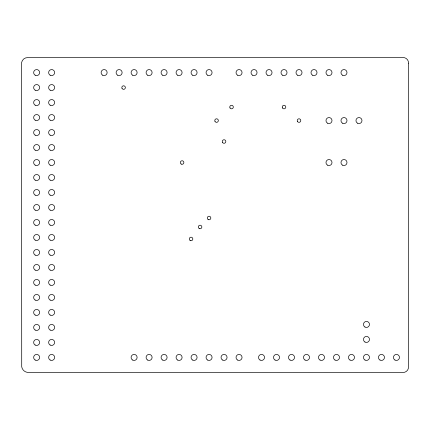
<?xml version="1.0" encoding="UTF-8"?>
<svg xmlns="http://www.w3.org/2000/svg" width="430" height="430" viewBox="0 0 430 430"><rect width="100%" height="100%" fill="white"/><g stroke="black" fill="none" stroke-linecap="round" stroke-linejoin="round"><path stroke-width="0.64" d="M408.489 63.178L408.446 366.414A5.3 5.3 0 0 1 402.856 372.455L27.283 372.358A6.789 6.789 0 0 1 21.715 366.795L21.575 64.634A6.09 6.09 0 0 1 27.687 57.588L402.856 57.545A5.3 5.3 0 0 1 408.489 63.178M215.022 121.448A1.768 1.768 0 0 0 218.091 121.448A1.768 1.768 0 0 0 216.553 118.793A1.768 1.768 0 0 0 215.022 121.448M297.474 121.448A1.768 1.768 0 0 0 300.543 121.448A1.768 1.768 0 0 0 299.011 118.793A1.768 1.768 0 0 0 297.474 121.448M282.483 107.935A1.768 1.768 0 0 0 285.552 107.935A1.768 1.768 0 0 0 284.015 105.28A1.768 1.768 0 0 0 282.483 107.935M230.012 107.935A1.768 1.768 0 0 0 233.081 107.935A1.768 1.768 0 0 0 231.544 105.28A1.768 1.768 0 0 0 230.012 107.935M122.061 88.456A1.768 1.768 0 0 0 125.13 88.456A1.768 1.768 0 0 0 123.598 85.801A1.768 1.768 0 0 0 122.061 88.456M208.174 219.542A1.768 1.768 0 0 0 210.829 218.01A1.768 1.768 0 0 0 208.174 216.478A1.768 1.768 0 0 0 208.174 219.542M199.203 228.513A1.768 1.768 0 0 0 201.858 226.981A1.768 1.768 0 0 0 199.203 225.449A1.768 1.768 0 0 0 199.203 228.513M190.173 240.499A1.768 1.768 0 0 0 192.828 238.962A1.768 1.768 0 0 0 190.173 237.43A1.768 1.768 0 0 0 190.173 240.499M181.202 164.061A1.768 1.768 0 0 0 183.857 162.529A1.768 1.768 0 0 0 181.202 160.997A1.768 1.768 0 0 0 181.202 164.061M222.52 142.405A1.768 1.768 0 0 0 225.583 142.405A1.768 1.768 0 0 0 224.051 139.745A1.768 1.768 0 0 0 222.52 142.405M207.556 75.185A3.01 3.01 0 0 0 212.071 72.579A3.01 3.01 0 0 0 207.556 69.972A3.01 3.01 0 0 0 207.556 75.185M192.565 75.185A3.01 3.01 0 0 0 197.08 72.579A3.01 3.01 0 0 0 192.565 69.972A3.01 3.01 0 0 0 192.565 75.185M177.569 75.185A3.01 3.01 0 0 0 182.089 72.579A3.01 3.01 0 0 0 177.569 69.972A3.01 3.01 0 0 0 177.569 75.185M162.578 75.185A3.01 3.01 0 0 0 167.093 72.579A3.01 3.01 0 0 0 162.578 69.972A3.01 3.01 0 0 0 162.578 75.185M147.587 75.185A3.01 3.01 0 0 0 152.102 72.579A3.01 3.01 0 0 0 147.587 69.972A3.01 3.01 0 0 0 147.587 75.185M132.596 75.185A3.01 3.01 0 0 0 137.111 72.579A3.01 3.01 0 0 0 132.596 69.972A3.01 3.01 0 0 0 132.596 75.185M117.605 75.185A3.01 3.01 0 0 0 122.12 72.579A3.01 3.01 0 0 0 117.605 69.972A3.01 3.01 0 0 0 117.605 75.185M102.614 75.185A3.01 3.01 0 0 0 107.129 72.579A3.01 3.01 0 0 0 102.614 69.972A3.01 3.01 0 0 0 102.614 75.185M35.153 75.185A3.01 3.01 0 0 0 39.667 72.579A3.01 3.01 0 0 0 35.153 69.972A3.01 3.01 0 0 0 35.153 75.185M50.143 75.185A3.01 3.01 0 0 0 54.658 72.579A3.01 3.01 0 0 0 50.143 69.972A3.01 3.01 0 0 0 50.143 75.185M35.153 90.176A3.01 3.01 0 0 0 39.667 87.569A3.01 3.01 0 0 0 35.153 84.963A3.01 3.01 0 0 0 35.153 90.176M50.143 90.176A3.01 3.01 0 0 0 54.658 87.569A3.01 3.01 0 0 0 50.143 84.963A3.01 3.01 0 0 0 50.143 90.176M35.153 105.173A3.01 3.01 0 0 0 39.667 102.566A3.01 3.01 0 0 0 35.153 99.959A3.01 3.01 0 0 0 35.153 105.173M50.143 105.173A3.01 3.01 0 0 0 54.658 102.566A3.01 3.01 0 0 0 50.143 99.959A3.01 3.01 0 0 0 50.143 105.173M35.153 120.163A3.01 3.01 0 0 0 39.667 117.557A3.01 3.01 0 0 0 35.153 114.95A3.01 3.01 0 0 0 35.153 120.163M50.143 120.163A3.01 3.01 0 0 0 54.658 117.557A3.01 3.01 0 0 0 50.143 114.95A3.01 3.01 0 0 0 50.143 120.163M35.153 135.154A3.01 3.01 0 0 0 39.667 132.547A3.01 3.01 0 0 0 35.153 129.941A3.01 3.01 0 0 0 35.153 135.154M50.143 135.154A3.01 3.01 0 0 0 54.658 132.547A3.01 3.01 0 0 0 50.143 129.941A3.01 3.01 0 0 0 50.143 135.154M35.153 150.145A3.01 3.01 0 0 0 39.667 147.538A3.01 3.01 0 0 0 35.153 144.931A3.01 3.01 0 0 0 35.153 150.145M50.143 150.145A3.01 3.01 0 0 0 54.658 147.538A3.01 3.01 0 0 0 50.143 144.931A3.01 3.01 0 0 0 50.143 150.145M35.153 165.136A3.01 3.01 0 0 0 39.667 162.529A3.01 3.01 0 0 0 35.153 159.922A3.01 3.01 0 0 0 35.153 165.136M50.143 165.136A3.01 3.01 0 0 0 54.658 162.529A3.01 3.01 0 0 0 50.143 159.922A3.01 3.01 0 0 0 50.143 165.136M35.153 180.127A3.01 3.01 0 0 0 39.667 177.52A3.01 3.01 0 0 0 35.153 174.913A3.01 3.01 0 0 0 35.153 180.127M50.143 180.127A3.01 3.01 0 0 0 54.658 177.52A3.01 3.01 0 0 0 50.143 174.913A3.01 3.01 0 0 0 50.143 180.127M35.153 195.118A3.01 3.01 0 0 0 39.667 192.511A3.01 3.01 0 0 0 35.153 189.904A3.01 3.01 0 0 0 35.153 195.118M50.143 195.118A3.01 3.01 0 0 0 54.658 192.511A3.01 3.01 0 0 0 50.143 189.904A3.01 3.01 0 0 0 50.143 195.118M35.153 210.109A3.01 3.01 0 0 0 39.667 207.502A3.01 3.01 0 0 0 35.153 204.895A3.01 3.01 0 0 0 35.153 210.109M50.143 210.109A3.01 3.01 0 0 0 54.658 207.502A3.01 3.01 0 0 0 50.143 204.895A3.01 3.01 0 0 0 50.143 210.109M35.153 225.105A3.01 3.01 0 0 0 39.667 222.498A3.01 3.01 0 0 0 35.153 219.891A3.01 3.01 0 0 0 35.153 225.105M50.143 225.105A3.01 3.01 0 0 0 54.658 222.498A3.01 3.01 0 0 0 50.143 219.891A3.01 3.01 0 0 0 50.143 225.105M35.153 240.096A3.01 3.01 0 0 0 39.667 237.489A3.01 3.01 0 0 0 35.153 234.882A3.01 3.01 0 0 0 35.153 240.096M50.143 240.096A3.01 3.01 0 0 0 54.658 237.489A3.01 3.01 0 0 0 50.143 234.882A3.01 3.01 0 0 0 50.143 240.096M35.153 255.087A3.01 3.01 0 0 0 39.667 252.48A3.01 3.01 0 0 0 35.153 249.873A3.01 3.01 0 0 0 35.153 255.087M50.143 255.087A3.01 3.01 0 0 0 54.658 252.48A3.01 3.01 0 0 0 50.143 249.873A3.01 3.01 0 0 0 50.143 255.087M35.153 270.078A3.01 3.01 0 0 0 39.667 267.471A3.01 3.01 0 0 0 35.153 264.864A3.01 3.01 0 0 0 35.153 270.078M50.143 270.078A3.01 3.01 0 0 0 54.658 267.471A3.01 3.01 0 0 0 50.143 264.864A3.01 3.01 0 0 0 50.143 270.078M35.153 285.068A3.01 3.01 0 0 0 39.667 282.462A3.01 3.01 0 0 0 35.153 279.855A3.01 3.01 0 0 0 35.153 285.068M50.143 285.068A3.01 3.01 0 0 0 54.658 282.462A3.01 3.01 0 0 0 50.143 279.855A3.01 3.01 0 0 0 50.143 285.068M35.153 300.059A3.01 3.01 0 0 0 39.667 297.452A3.01 3.01 0 0 0 35.153 294.846A3.01 3.01 0 0 0 35.153 300.059M50.143 300.059A3.01 3.01 0 0 0 54.658 297.452A3.01 3.01 0 0 0 50.143 294.846A3.01 3.01 0 0 0 50.143 300.059M35.153 315.05A3.01 3.01 0 0 0 39.667 312.443A3.01 3.01 0 0 0 35.153 309.837A3.01 3.01 0 0 0 35.153 315.05M50.143 315.05A3.01 3.01 0 0 0 54.658 312.443A3.01 3.01 0 0 0 50.143 309.837A3.01 3.01 0 0 0 50.143 315.05M35.153 330.041A3.01 3.01 0 0 0 39.667 327.434A3.01 3.01 0 0 0 35.153 324.827A3.01 3.01 0 0 0 35.153 330.041M50.143 330.041A3.01 3.01 0 0 0 54.658 327.434A3.01 3.01 0 0 0 50.143 324.827A3.01 3.01 0 0 0 50.143 330.041M35.153 345.037A3.01 3.01 0 0 0 39.667 342.43A3.01 3.01 0 0 0 35.153 339.824A3.01 3.01 0 0 0 35.153 345.037M50.143 345.037A3.01 3.01 0 0 0 54.658 342.43A3.01 3.01 0 0 0 50.143 339.824A3.01 3.01 0 0 0 50.143 345.037M35.153 360.028A3.01 3.01 0 0 0 39.667 357.421A3.01 3.01 0 0 0 35.153 354.815A3.01 3.01 0 0 0 35.153 360.028M50.143 360.028A3.01 3.01 0 0 0 54.658 357.421A3.01 3.01 0 0 0 50.143 354.815A3.01 3.01 0 0 0 50.143 360.028M260.026 360.028A3.01 3.01 0 0 0 264.541 357.421A3.01 3.01 0 0 0 260.026 354.815A3.01 3.01 0 0 0 260.026 360.028M275.017 360.028A3.01 3.01 0 0 0 279.532 357.421A3.01 3.01 0 0 0 275.017 354.815A3.01 3.01 0 0 0 275.017 360.028M290.008 360.028A3.01 3.01 0 0 0 294.523 357.421A3.01 3.01 0 0 0 290.008 354.815A3.01 3.01 0 0 0 290.008 360.028M304.999 360.028A3.01 3.01 0 0 0 309.514 357.421A3.01 3.01 0 0 0 304.999 354.815A3.01 3.01 0 0 0 304.999 360.028M319.99 360.028A3.01 3.01 0 0 0 324.505 357.421A3.01 3.01 0 0 0 319.99 354.815A3.01 3.01 0 0 0 319.99 360.028M334.981 360.028A3.01 3.01 0 0 0 339.496 357.421A3.01 3.01 0 0 0 334.981 354.815A3.01 3.01 0 0 0 334.981 360.028M349.972 360.028A3.01 3.01 0 0 0 354.487 357.421A3.01 3.01 0 0 0 349.972 354.815A3.01 3.01 0 0 0 349.972 360.028M364.968 360.028A3.01 3.01 0 0 0 369.483 357.421A3.01 3.01 0 0 0 364.968 354.815A3.01 3.01 0 0 0 364.968 360.028M132.596 360.028A3.01 3.01 0 0 0 137.111 357.421A3.01 3.01 0 0 0 132.596 354.815A3.01 3.01 0 0 0 132.596 360.028M147.587 360.028A3.01 3.01 0 0 0 152.102 357.421A3.01 3.01 0 0 0 147.587 354.815A3.01 3.01 0 0 0 147.587 360.028M162.578 360.028A3.01 3.01 0 0 0 167.093 357.421A3.01 3.01 0 0 0 162.578 354.815A3.01 3.01 0 0 0 162.578 360.028M177.569 360.028A3.01 3.01 0 0 0 182.089 357.421A3.01 3.01 0 0 0 177.569 354.815A3.01 3.01 0 0 0 177.569 360.028M192.565 360.028A3.01 3.01 0 0 0 197.08 357.421A3.01 3.01 0 0 0 192.565 354.815A3.01 3.01 0 0 0 192.565 360.028M207.556 360.028A3.01 3.01 0 0 0 212.071 357.421A3.01 3.01 0 0 0 207.556 354.815A3.01 3.01 0 0 0 207.556 360.028M222.547 360.028A3.01 3.01 0 0 0 227.061 357.421A3.01 3.01 0 0 0 222.547 354.815A3.01 3.01 0 0 0 222.547 360.028M237.537 360.028A3.01 3.01 0 0 0 242.052 357.421A3.01 3.01 0 0 0 237.537 354.815A3.01 3.01 0 0 0 237.537 360.028M327.488 123.173A3.01 3.01 0 0 0 332.003 120.567A3.01 3.01 0 0 0 327.488 117.96A3.01 3.01 0 0 0 327.488 123.173M342.479 123.173A3.01 3.01 0 0 0 346.994 120.567A3.01 3.01 0 0 0 342.479 117.96A3.01 3.01 0 0 0 342.479 123.173M357.47 123.173A3.01 3.01 0 0 0 361.985 120.567A3.01 3.01 0 0 0 357.47 117.96A3.01 3.01 0 0 0 357.47 123.173M327.488 165.136A3.01 3.01 0 0 0 332.003 162.529A3.01 3.01 0 0 0 327.488 159.922A3.01 3.01 0 0 0 327.488 165.136M342.479 165.136A3.01 3.01 0 0 0 346.994 162.529A3.01 3.01 0 0 0 342.479 159.922A3.01 3.01 0 0 0 342.479 165.136M364.968 327.031A3.01 3.01 0 0 0 369.483 324.424A3.01 3.01 0 0 0 364.968 321.817A3.01 3.01 0 0 0 364.968 327.031M364.968 342.027A3.01 3.01 0 0 0 369.483 339.421A3.01 3.01 0 0 0 364.968 336.814A3.01 3.01 0 0 0 364.968 342.027M394.95 360.028A3.01 3.01 0 0 0 399.465 357.421A3.01 3.01 0 0 0 394.95 354.815A3.01 3.01 0 0 0 394.95 360.028M379.959 360.028A3.01 3.01 0 0 0 384.474 357.421A3.01 3.01 0 0 0 379.959 354.815A3.01 3.01 0 0 0 379.959 360.028M342.479 75.185A3.01 3.01 0 0 0 346.994 72.579A3.01 3.01 0 0 0 342.479 69.972A3.01 3.01 0 0 0 342.479 75.185M327.488 75.185A3.01 3.01 0 0 0 332.003 72.579A3.01 3.01 0 0 0 327.488 69.972A3.01 3.01 0 0 0 327.488 75.185M312.497 75.185A3.01 3.01 0 0 0 317.012 72.579A3.01 3.01 0 0 0 312.497 69.972A3.01 3.01 0 0 0 312.497 75.185M297.506 75.185A3.01 3.01 0 0 0 302.021 72.579A3.01 3.01 0 0 0 297.506 69.972A3.01 3.01 0 0 0 297.506 75.185M282.51 75.185A3.01 3.01 0 0 0 287.025 72.579A3.01 3.01 0 0 0 282.51 69.972A3.01 3.01 0 0 0 282.51 75.185M267.519 75.185A3.01 3.01 0 0 0 272.034 72.579A3.01 3.01 0 0 0 267.519 69.972A3.01 3.01 0 0 0 267.519 75.185M252.528 75.185A3.01 3.01 0 0 0 257.043 72.579A3.01 3.01 0 0 0 252.528 69.972A3.01 3.01 0 0 0 252.528 75.185M237.537 75.185A3.01 3.01 0 0 0 242.052 72.579A3.01 3.01 0 0 0 237.537 69.972A3.01 3.01 0 0 0 237.537 75.185"/></g></svg>
